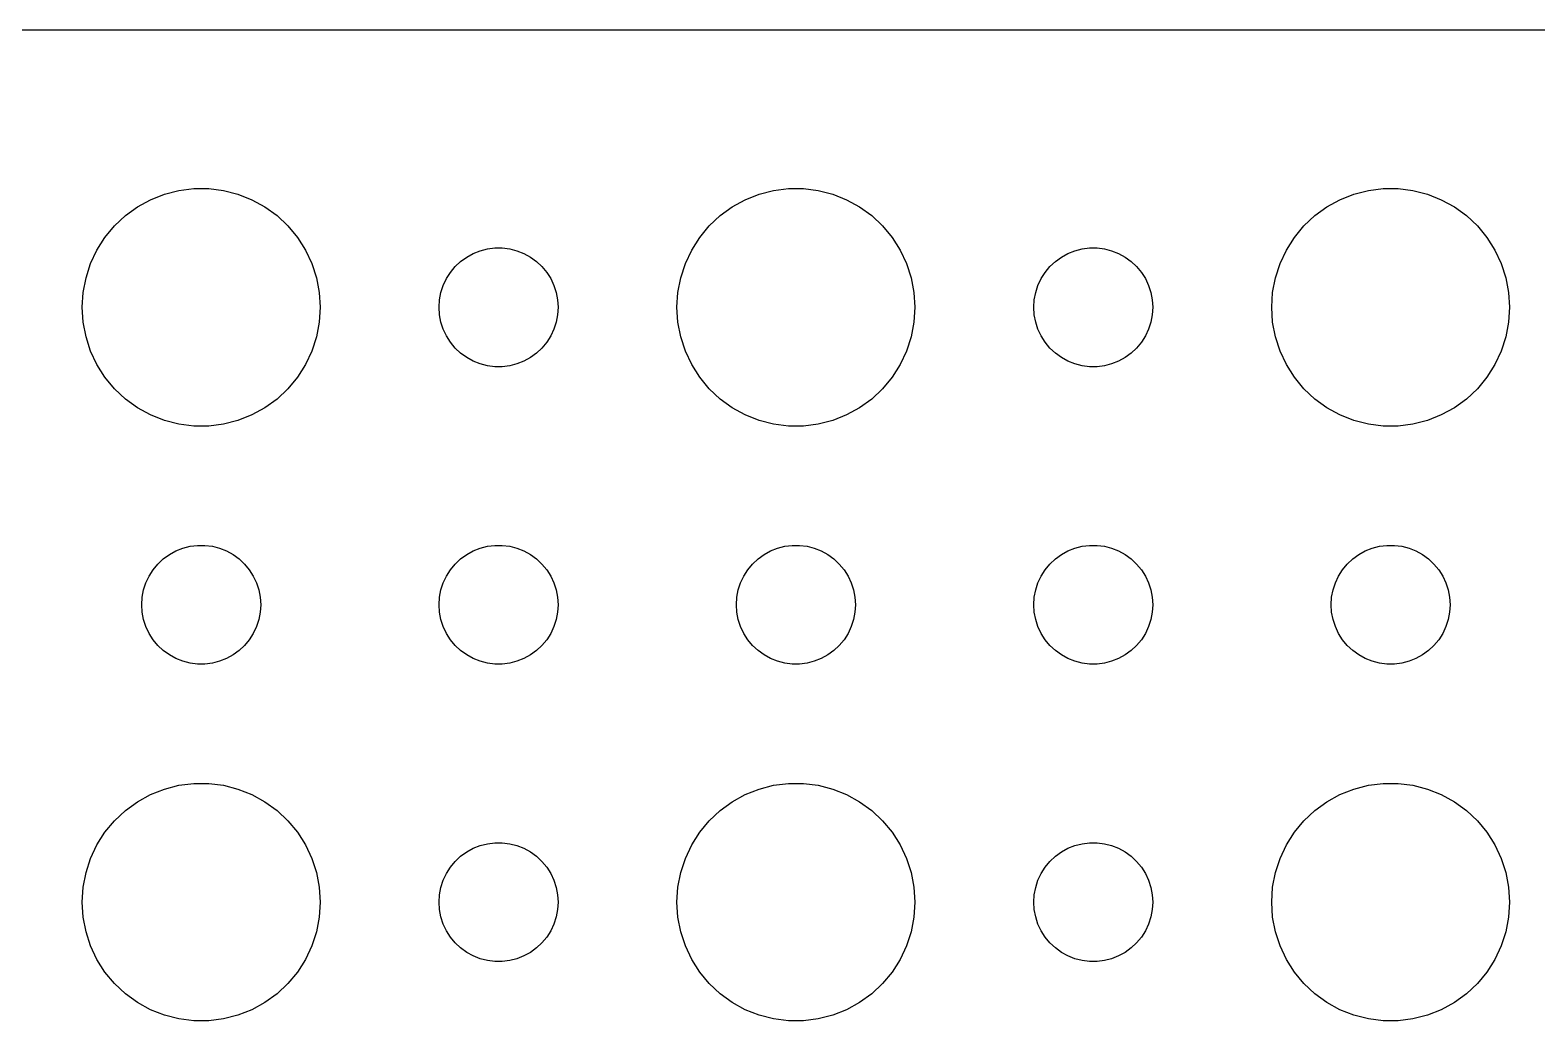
# Model space of a CAD drawing. Header units: metres. Extents: x -134 to 134, y 518 to 1078.
# Drawn here: x -71.81 to -33.81, y 825.01 to 849.99 of the extents above; entities that cross this region are included whole.
import ezdxf

# ---------------------------------------------------------------- set-up
doc = ezdxf.new("R2010")
doc.units = ezdxf.units.M

msp = doc.modelspace()

# ---------------------------------------------------------------- linework, layer by layer
for p, q in [((129.814, 849.99), (-129.814, 849.99)), ((-68.0621, 845.947), (-67.6884, 845.994)), ((-67.6884, 845.994), (-67.3116, 845.994)), ((-67.3116, 845.994), (-66.9379, 845.947)), ((-53.0621, 845.947), (-52.6884, 845.994)), ((-52.6884, 845.994), (-52.3116, 845.994)), ((-52.3116, 845.994), (-51.9379, 845.947)), ((-38.0621, 845.947), (-37.6884, 845.994)), ((-37.6884, 845.994), (-37.3116, 845.994)), ((-37.3116, 845.994), (-36.9379, 845.947)), ((-69.1075, 845.533), (-68.7773, 845.714)), ((-68.7773, 845.714), (-68.427, 845.853)), ((-68.427, 845.853), (-68.0621, 845.947)), ((-66.9379, 845.947), (-66.573, 845.853)), ((-66.573, 845.853), (-66.2227, 845.714)), ((-66.2227, 845.714), (-65.8925, 845.533)), ((-54.1075, 845.533), (-53.7773, 845.714)), ((-53.7773, 845.714), (-53.427, 845.853)), ((-53.427, 845.853), (-53.0621, 845.947)), ((-51.9379, 845.947), (-51.5729, 845.853)), ((-51.5729, 845.853), (-51.2227, 845.714)), ((-51.2227, 845.714), (-50.8925, 845.533)), ((-39.1075, 845.533), (-38.7773, 845.714)), ((-38.7773, 845.714), (-38.427, 845.853)), ((-38.427, 845.853), (-38.0621, 845.947)), ((-36.9379, 845.947), (-36.5729, 845.853)), ((-36.5729, 845.853), (-36.2227, 845.714)), ((-36.2227, 845.714), (-35.8925, 845.533)), ((-69.6869, 845.054), (-69.4123, 845.312)), ((-69.4123, 845.312), (-69.1075, 845.533)), ((-65.8925, 845.533), (-65.5877, 845.312)), ((-65.5877, 845.312), (-65.3131, 845.054)), ((-54.6869, 845.054), (-54.4123, 845.312)), ((-54.4123, 845.312), (-54.1075, 845.533)), ((-50.8925, 845.533), (-50.5877, 845.312)), ((-50.5877, 845.312), (-50.3131, 845.054)), ((-39.6869, 845.054), (-39.4123, 845.312)), ((-39.4123, 845.312), (-39.1075, 845.533)), ((-35.8925, 845.533), (-35.5877, 845.312)), ((-35.5877, 845.312), (-35.3131, 845.054)), ((-69.927, 844.763), (-69.6869, 845.054)), ((-65.3131, 845.054), (-65.073, 844.763)), ((-54.927, 844.763), (-54.6869, 845.054)), ((-50.3131, 845.054), (-50.0729, 844.763)), ((-39.927, 844.763), (-39.6869, 845.054)), ((-35.3131, 845.054), (-35.0729, 844.763)), ((-70.2893, 844.104), (-70.1289, 844.445)), ((-70.1289, 844.445), (-69.927, 844.763)), ((-65.073, 844.763), (-64.8711, 844.445)), ((-64.8711, 844.445), (-64.7107, 844.104)), ((-60.4635, 844.427), (-60.2811, 844.473)), ((-60.2811, 844.473), (-60.0942, 844.497)), ((-60.0942, 844.497), (-59.9058, 844.497)), ((-59.9058, 844.497), (-59.7189, 844.473)), ((-59.7189, 844.473), (-59.5365, 844.427)), ((-55.2893, 844.104), (-55.1289, 844.445)), ((-55.1289, 844.445), (-54.927, 844.763)), ((-50.0729, 844.763), (-49.8711, 844.445)), ((-49.8711, 844.445), (-49.7107, 844.104)), ((-45.4635, 844.427), (-45.2811, 844.473)), ((-45.2811, 844.473), (-45.0942, 844.497)), ((-45.0942, 844.497), (-44.9058, 844.497)), ((-44.9058, 844.497), (-44.7189, 844.473)), ((-44.7189, 844.473), (-44.5365, 844.427)), ((-40.2893, 844.104), (-40.1289, 844.445)), ((-40.1289, 844.445), (-39.927, 844.763)), ((-35.0729, 844.763), (-34.8711, 844.445)), ((-34.8711, 844.445), (-34.7107, 844.104)), ((-70.4057, 843.746), (-70.2893, 844.104)), ((-64.7107, 844.104), (-64.5943, 843.746)), ((-61.0934, 844.027), (-60.9561, 844.156)), ((-60.9561, 844.156), (-60.8037, 844.266)), ((-60.8037, 844.266), (-60.6387, 844.357)), ((-60.6387, 844.357), (-60.4635, 844.427)), ((-59.5365, 844.427), (-59.3613, 844.357)), ((-59.3613, 844.357), (-59.1963, 844.266)), ((-59.1963, 844.266), (-59.0439, 844.156)), ((-59.0439, 844.156), (-58.9065, 844.027)), ((-55.4057, 843.746), (-55.2893, 844.104)), ((-49.7107, 844.104), (-49.5942, 843.746)), ((-46.0934, 844.027), (-45.9561, 844.156)), ((-45.9561, 844.156), (-45.8037, 844.266)), ((-45.8037, 844.266), (-45.6387, 844.357)), ((-45.6387, 844.357), (-45.4635, 844.427)), ((-44.5365, 844.427), (-44.3613, 844.357)), ((-44.3613, 844.357), (-44.1963, 844.266)), ((-44.1963, 844.266), (-44.0439, 844.156)), ((-44.0439, 844.156), (-43.9065, 844.027)), ((-40.4057, 843.746), (-40.2893, 844.104)), ((-34.7107, 844.104), (-34.5942, 843.746)), ((-70.4763, 843.376), (-70.4057, 843.746)), ((-64.5943, 843.746), (-64.5237, 843.376)), ((-61.3947, 843.552), (-61.3145, 843.723)), ((-61.3145, 843.723), (-61.2135, 843.882)), ((-61.2135, 843.882), (-61.0934, 844.027)), ((-58.9065, 844.027), (-58.7865, 843.882)), ((-58.7865, 843.882), (-58.6855, 843.723)), ((-58.6855, 843.723), (-58.6053, 843.552)), ((-55.4763, 843.376), (-55.4057, 843.746)), ((-49.5942, 843.746), (-49.5237, 843.376)), ((-46.3947, 843.552), (-46.3145, 843.723)), ((-46.3145, 843.723), (-46.2135, 843.882)), ((-46.2135, 843.882), (-46.0934, 844.027)), ((-43.9065, 844.027), (-43.7865, 843.882)), ((-43.7865, 843.882), (-43.6855, 843.723)), ((-43.6855, 843.723), (-43.6053, 843.552)), ((-40.4763, 843.376), (-40.4057, 843.746)), ((-34.5942, 843.746), (-34.5237, 843.376)), ((-70.5, 843), (-70.4763, 843.376)), ((-64.5237, 843.376), (-64.5, 843)), ((-61.4882, 843.188), (-61.4529, 843.373)), ((-61.4529, 843.373), (-61.3947, 843.552)), ((-58.6053, 843.552), (-58.5471, 843.373)), ((-58.5471, 843.373), (-58.5118, 843.188)), ((-55.5, 843), (-55.4763, 843.376)), ((-49.5237, 843.376), (-49.5, 843)), ((-46.4882, 843.188), (-46.4529, 843.373)), ((-46.4529, 843.373), (-46.3947, 843.552)), ((-43.6053, 843.552), (-43.5471, 843.373)), ((-43.5471, 843.373), (-43.5118, 843.188)), ((-40.5, 843), (-40.4763, 843.376)), ((-34.5237, 843.376), (-34.5, 843)), ((-70.4763, 842.624), (-70.5, 843)), ((-64.5, 843), (-64.5237, 842.624)), ((-61.5, 843), (-61.4882, 843.188)), ((-61.4882, 842.812), (-61.5, 843)), ((-58.5118, 843.188), (-58.5, 843)), ((-58.5, 843), (-58.5118, 842.812)), ((-55.4763, 842.624), (-55.5, 843)), ((-49.5, 843), (-49.5237, 842.624)), ((-46.5, 843), (-46.4882, 843.188)), ((-46.4882, 842.812), (-46.5, 843)), ((-43.5118, 843.188), (-43.5, 843)), ((-43.5, 843), (-43.5118, 842.812)), ((-40.4763, 842.624), (-40.5, 843)), ((-34.5, 843), (-34.5237, 842.624)), ((-70.4057, 842.254), (-70.4763, 842.624)), ((-64.5237, 842.624), (-64.5943, 842.254)), ((-61.4529, 842.627), (-61.4882, 842.812)), ((-61.3947, 842.448), (-61.4529, 842.627)), ((-58.5471, 842.627), (-58.6053, 842.448)), ((-58.5118, 842.812), (-58.5471, 842.627)), ((-55.4057, 842.254), (-55.4763, 842.624)), ((-49.5237, 842.624), (-49.5942, 842.254)), ((-46.4529, 842.627), (-46.4882, 842.812)), ((-46.3947, 842.448), (-46.4529, 842.627)), ((-43.5471, 842.627), (-43.6053, 842.448)), ((-43.5118, 842.812), (-43.5471, 842.627)), ((-40.4057, 842.254), (-40.4763, 842.624)), ((-34.5237, 842.624), (-34.5942, 842.254)), ((-70.2893, 841.896), (-70.4057, 842.254)), ((-64.5943, 842.254), (-64.7107, 841.896)), ((-61.3145, 842.277), (-61.3947, 842.448)), ((-61.2135, 842.118), (-61.3145, 842.277)), ((-58.6855, 842.277), (-58.7865, 842.118)), ((-58.6053, 842.448), (-58.6855, 842.277)), ((-55.2893, 841.896), (-55.4057, 842.254)), ((-49.5942, 842.254), (-49.7107, 841.896)), ((-46.3145, 842.277), (-46.3947, 842.448)), ((-46.2135, 842.118), (-46.3145, 842.277)), ((-43.6855, 842.277), (-43.7865, 842.118)), ((-43.6053, 842.448), (-43.6855, 842.277)), ((-40.2893, 841.896), (-40.4057, 842.254)), ((-34.5942, 842.254), (-34.7107, 841.896)), ((-70.1289, 841.555), (-70.2893, 841.896)), ((-64.7107, 841.896), (-64.8711, 841.555)), ((-61.0934, 841.973), (-61.2135, 842.118)), ((-60.9561, 841.844), (-61.0934, 841.973)), ((-60.8037, 841.734), (-60.9561, 841.844)), ((-59.0439, 841.844), (-59.1963, 841.734)), ((-58.9065, 841.973), (-59.0439, 841.844)), ((-58.7865, 842.118), (-58.9065, 841.973)), ((-55.1289, 841.555), (-55.2893, 841.896)), ((-49.7107, 841.896), (-49.8711, 841.555)), ((-46.0934, 841.973), (-46.2135, 842.118)), ((-45.9561, 841.844), (-46.0934, 841.973)), ((-45.8037, 841.734), (-45.9561, 841.844)), ((-44.0439, 841.844), (-44.1963, 841.734)), ((-43.9065, 841.973), (-44.0439, 841.844)), ((-43.7865, 842.118), (-43.9065, 841.973)), ((-40.1289, 841.555), (-40.2893, 841.896)), ((-34.7107, 841.896), (-34.8711, 841.555)), ((-69.927, 841.237), (-70.1289, 841.555)), ((-64.8711, 841.555), (-65.073, 841.237)), ((-60.6387, 841.643), (-60.8037, 841.734)), ((-60.4635, 841.573), (-60.6387, 841.643)), ((-60.2811, 841.527), (-60.4635, 841.573)), ((-60.0942, 841.503), (-60.2811, 841.527)), ((-59.9058, 841.503), (-60.0942, 841.503)), ((-59.7189, 841.527), (-59.9058, 841.503)), ((-59.5365, 841.573), (-59.7189, 841.527)), ((-59.3613, 841.643), (-59.5365, 841.573)), ((-59.1963, 841.734), (-59.3613, 841.643)), ((-54.927, 841.237), (-55.1289, 841.555)), ((-49.8711, 841.555), (-50.0729, 841.237)), ((-45.6387, 841.643), (-45.8037, 841.734)), ((-45.4635, 841.573), (-45.6387, 841.643)), ((-45.2811, 841.527), (-45.4635, 841.573)), ((-45.0942, 841.503), (-45.2811, 841.527)), ((-44.9058, 841.503), (-45.0942, 841.503)), ((-44.7189, 841.527), (-44.9058, 841.503)), ((-44.5365, 841.573), (-44.7189, 841.527)), ((-44.3613, 841.643), (-44.5365, 841.573)), ((-44.1963, 841.734), (-44.3613, 841.643)), ((-39.927, 841.237), (-40.1289, 841.555)), ((-34.8711, 841.555), (-35.0729, 841.237)), ((-69.6869, 840.946), (-69.927, 841.237)), ((-65.073, 841.237), (-65.3131, 840.946)), ((-54.6869, 840.946), (-54.927, 841.237)), ((-50.0729, 841.237), (-50.3131, 840.946)), ((-39.6869, 840.946), (-39.927, 841.237)), ((-35.0729, 841.237), (-35.3131, 840.946)), ((-69.4123, 840.688), (-69.6869, 840.946)), ((-69.1075, 840.467), (-69.4123, 840.688)), ((-65.5877, 840.688), (-65.8925, 840.467)), ((-65.3131, 840.946), (-65.5877, 840.688)), ((-54.4123, 840.688), (-54.6869, 840.946)), ((-54.1075, 840.467), (-54.4123, 840.688)), ((-50.5877, 840.688), (-50.8925, 840.467)), ((-50.3131, 840.946), (-50.5877, 840.688)), ((-39.4123, 840.688), (-39.6869, 840.946)), ((-39.1075, 840.467), (-39.4123, 840.688)), ((-35.5877, 840.688), (-35.8925, 840.467)), ((-35.3131, 840.946), (-35.5877, 840.688)), ((-68.7773, 840.286), (-69.1075, 840.467)), ((-68.427, 840.147), (-68.7773, 840.286)), ((-66.2227, 840.286), (-66.573, 840.147)), ((-65.8925, 840.467), (-66.2227, 840.286)), ((-53.7773, 840.286), (-54.1075, 840.467)), ((-53.427, 840.147), (-53.7773, 840.286)), ((-51.2227, 840.286), (-51.5729, 840.147)), ((-50.8925, 840.467), (-51.2227, 840.286)), ((-38.7773, 840.286), (-39.1075, 840.467)), ((-38.427, 840.147), (-38.7773, 840.286)), ((-36.2227, 840.286), (-36.5729, 840.147)), ((-35.8925, 840.467), (-36.2227, 840.286)), ((-68.0621, 840.053), (-68.427, 840.147)), ((-67.6884, 840.006), (-68.0621, 840.053)), ((-67.3116, 840.006), (-67.6884, 840.006)), ((-66.9379, 840.053), (-67.3116, 840.006)), ((-66.573, 840.147), (-66.9379, 840.053)), ((-53.0621, 840.053), (-53.427, 840.147)), ((-52.6884, 840.006), (-53.0621, 840.053)), ((-52.3116, 840.006), (-52.6884, 840.006)), ((-51.9379, 840.053), (-52.3116, 840.006)), ((-51.5729, 840.147), (-51.9379, 840.053)), ((-38.0621, 840.053), (-38.427, 840.147)), ((-37.6884, 840.006), (-38.0621, 840.053)), ((-37.3116, 840.006), (-37.6884, 840.006)), ((-36.9379, 840.053), (-37.3116, 840.006)), ((-36.5729, 840.147), (-36.9379, 840.053)), ((-68.3037, 836.766), (-68.1387, 836.857)), ((-68.1387, 836.857), (-67.9635, 836.927)), ((-67.9635, 836.927), (-67.7811, 836.973)), ((-67.7811, 836.973), (-67.5942, 836.997)), ((-67.5942, 836.997), (-67.4058, 836.997)), ((-67.4058, 836.997), (-67.2189, 836.973)), ((-67.2189, 836.973), (-67.0365, 836.927)), ((-67.0365, 836.927), (-66.8613, 836.857)), ((-66.8613, 836.857), (-66.6963, 836.766)), ((-60.8037, 836.766), (-60.6387, 836.857)), ((-60.6387, 836.857), (-60.4635, 836.927)), ((-60.4635, 836.927), (-60.2811, 836.973)), ((-60.2811, 836.973), (-60.0942, 836.997)), ((-60.0942, 836.997), (-59.9058, 836.997)), ((-59.9058, 836.997), (-59.7189, 836.973)), ((-59.7189, 836.973), (-59.5365, 836.927)), ((-59.5365, 836.927), (-59.3613, 836.857)), ((-59.3613, 836.857), (-59.1963, 836.766)), ((-53.3037, 836.766), (-53.1387, 836.857)), ((-53.1387, 836.857), (-52.9635, 836.927)), ((-52.9635, 836.927), (-52.7811, 836.973)), ((-52.7811, 836.973), (-52.5942, 836.997)), ((-52.5942, 836.997), (-52.4058, 836.997)), ((-52.4058, 836.997), (-52.2189, 836.973)), ((-52.2189, 836.973), (-52.0365, 836.927)), ((-52.0365, 836.927), (-51.8613, 836.857)), ((-51.8613, 836.857), (-51.6963, 836.766)), ((-45.8037, 836.766), (-45.6387, 836.857)), ((-45.6387, 836.857), (-45.4635, 836.927)), ((-45.4635, 836.927), (-45.2811, 836.973)), ((-45.2811, 836.973), (-45.0942, 836.997)), ((-45.0942, 836.997), (-44.9058, 836.997)), ((-44.9058, 836.997), (-44.7189, 836.973)), ((-44.7189, 836.973), (-44.5365, 836.927)), ((-44.5365, 836.927), (-44.3613, 836.857)), ((-44.3613, 836.857), (-44.1963, 836.766)), ((-38.3037, 836.766), (-38.1387, 836.857)), ((-38.1387, 836.857), (-37.9635, 836.927)), ((-37.9635, 836.927), (-37.7811, 836.973)), ((-37.7811, 836.973), (-37.5942, 836.997)), ((-37.5942, 836.997), (-37.4058, 836.997)), ((-37.4058, 836.997), (-37.2189, 836.973)), ((-37.2189, 836.973), (-37.0365, 836.927)), ((-37.0365, 836.927), (-36.8613, 836.857)), ((-36.8613, 836.857), (-36.6963, 836.766)), ((-68.7135, 836.382), (-68.5934, 836.527)), ((-68.5934, 836.527), (-68.4561, 836.656)), ((-68.4561, 836.656), (-68.3037, 836.766)), ((-66.6963, 836.766), (-66.5439, 836.656)), ((-66.5439, 836.656), (-66.4065, 836.527)), ((-66.4065, 836.527), (-66.2865, 836.382)), ((-61.2135, 836.382), (-61.0934, 836.527)), ((-61.0934, 836.527), (-60.9561, 836.656)), ((-60.9561, 836.656), (-60.8037, 836.766)), ((-59.1963, 836.766), (-59.0439, 836.656)), ((-59.0439, 836.656), (-58.9065, 836.527)), ((-58.9065, 836.527), (-58.7865, 836.382)), ((-53.7135, 836.382), (-53.5934, 836.527)), ((-53.5934, 836.527), (-53.4561, 836.656)), ((-53.4561, 836.656), (-53.3037, 836.766)), ((-51.6963, 836.766), (-51.5439, 836.656)), ((-51.5439, 836.656), (-51.4065, 836.527)), ((-51.4065, 836.527), (-51.2865, 836.382)), ((-46.2135, 836.382), (-46.0934, 836.527)), ((-46.0934, 836.527), (-45.9561, 836.656)), ((-45.9561, 836.656), (-45.8037, 836.766)), ((-44.1963, 836.766), (-44.0439, 836.656)), ((-44.0439, 836.656), (-43.9065, 836.527)), ((-43.9065, 836.527), (-43.7865, 836.382)), ((-38.7135, 836.382), (-38.5934, 836.527)), ((-38.5934, 836.527), (-38.4561, 836.656)), ((-38.4561, 836.656), (-38.3037, 836.766)), ((-36.6963, 836.766), (-36.5439, 836.656)), ((-36.5439, 836.656), (-36.4065, 836.527)), ((-36.4065, 836.527), (-36.2865, 836.382)), ((-68.8947, 836.052), (-68.8145, 836.223)), ((-68.8145, 836.223), (-68.7135, 836.382)), ((-66.2865, 836.382), (-66.1855, 836.223)), ((-66.1855, 836.223), (-66.1053, 836.052)), ((-61.3947, 836.052), (-61.3145, 836.223)), ((-61.3145, 836.223), (-61.2135, 836.382)), ((-58.7865, 836.382), (-58.6855, 836.223)), ((-58.6855, 836.223), (-58.6053, 836.052)), ((-53.8947, 836.052), (-53.8145, 836.223)), ((-53.8145, 836.223), (-53.7135, 836.382)), ((-51.2865, 836.382), (-51.1855, 836.223)), ((-51.1855, 836.223), (-51.1053, 836.052)), ((-46.3947, 836.052), (-46.3145, 836.223)), ((-46.3145, 836.223), (-46.2135, 836.382)), ((-43.7865, 836.382), (-43.6855, 836.223)), ((-43.6855, 836.223), (-43.6053, 836.052)), ((-38.8947, 836.052), (-38.8145, 836.223)), ((-38.8145, 836.223), (-38.7135, 836.382)), ((-36.2865, 836.382), (-36.1855, 836.223)), ((-36.1855, 836.223), (-36.1053, 836.052)), ((-68.9882, 835.688), (-68.9529, 835.873)), ((-68.9529, 835.873), (-68.8947, 836.052)), ((-66.1053, 836.052), (-66.0471, 835.873)), ((-66.0471, 835.873), (-66.0118, 835.688)), ((-61.4882, 835.688), (-61.4529, 835.873)), ((-61.4529, 835.873), (-61.3947, 836.052)), ((-58.6053, 836.052), (-58.5471, 835.873)), ((-58.5471, 835.873), (-58.5118, 835.688)), ((-53.9882, 835.688), (-53.9529, 835.873)), ((-53.9529, 835.873), (-53.8947, 836.052)), ((-51.1053, 836.052), (-51.0471, 835.873)), ((-51.0471, 835.873), (-51.0118, 835.688)), ((-46.4882, 835.688), (-46.4529, 835.873)), ((-46.4529, 835.873), (-46.3947, 836.052)), ((-43.6053, 836.052), (-43.5471, 835.873)), ((-43.5471, 835.873), (-43.5118, 835.688)), ((-38.9882, 835.688), (-38.9529, 835.873)), ((-38.9529, 835.873), (-38.8947, 836.052)), ((-36.1053, 836.052), (-36.0471, 835.873)), ((-36.0471, 835.873), (-36.0118, 835.688)), ((-69, 835.5), (-68.9882, 835.688)), ((-68.9882, 835.312), (-69, 835.5)), ((-68.9529, 835.127), (-68.9882, 835.312)), ((-66.0118, 835.312), (-66.0471, 835.127)), ((-66.0118, 835.688), (-66, 835.5)), ((-66, 835.5), (-66.0118, 835.312)), ((-61.5, 835.5), (-61.4882, 835.688)), ((-61.4882, 835.312), (-61.5, 835.5)), ((-61.4529, 835.127), (-61.4882, 835.312)), ((-58.5118, 835.312), (-58.5471, 835.127)), ((-58.5118, 835.688), (-58.5, 835.5)), ((-58.5, 835.5), (-58.5118, 835.312)), ((-54, 835.5), (-53.9882, 835.688)), ((-53.9882, 835.312), (-54, 835.5)), ((-53.9529, 835.127), (-53.9882, 835.312)), ((-51.0118, 835.312), (-51.0471, 835.127)), ((-51.0118, 835.688), (-51, 835.5)), ((-51, 835.5), (-51.0118, 835.312)), ((-46.5, 835.5), (-46.4882, 835.688)), ((-46.4882, 835.312), (-46.5, 835.5)), ((-46.4529, 835.127), (-46.4882, 835.312)), ((-43.5118, 835.312), (-43.5471, 835.127)), ((-43.5118, 835.688), (-43.5, 835.5)), ((-43.5, 835.5), (-43.5118, 835.312)), ((-39, 835.5), (-38.9882, 835.688)), ((-38.9882, 835.312), (-39, 835.5)), ((-38.9529, 835.127), (-38.9882, 835.312)), ((-36.0118, 835.312), (-36.0471, 835.127)), ((-36.0118, 835.688), (-36, 835.5)), ((-36, 835.5), (-36.0118, 835.312)), ((-68.8947, 834.948), (-68.9529, 835.127)), ((-68.8145, 834.777), (-68.8947, 834.948)), ((-66.1053, 834.948), (-66.1855, 834.777)), ((-66.0471, 835.127), (-66.1053, 834.948)), ((-61.3947, 834.948), (-61.4529, 835.127)), ((-61.3145, 834.777), (-61.3947, 834.948)), ((-58.6053, 834.948), (-58.6855, 834.777)), ((-58.5471, 835.127), (-58.6053, 834.948)), ((-53.8947, 834.948), (-53.9529, 835.127)), ((-53.8145, 834.777), (-53.8947, 834.948)), ((-51.1053, 834.948), (-51.1855, 834.777)), ((-51.0471, 835.127), (-51.1053, 834.948)), ((-46.3947, 834.948), (-46.4529, 835.127)), ((-46.3145, 834.777), (-46.3947, 834.948)), ((-43.6053, 834.948), (-43.6855, 834.777)), ((-43.5471, 835.127), (-43.6053, 834.948)), ((-38.8947, 834.948), (-38.9529, 835.127)), ((-38.8145, 834.777), (-38.8947, 834.948)), ((-36.1053, 834.948), (-36.1855, 834.777)), ((-36.0471, 835.127), (-36.1053, 834.948)), ((-68.7135, 834.618), (-68.8145, 834.777)), ((-68.5934, 834.473), (-68.7135, 834.618)), ((-66.2865, 834.618), (-66.4065, 834.473)), ((-66.1855, 834.777), (-66.2865, 834.618)), ((-61.2135, 834.618), (-61.3145, 834.777)), ((-61.0934, 834.473), (-61.2135, 834.618)), ((-58.7865, 834.618), (-58.9065, 834.473)), ((-58.6855, 834.777), (-58.7865, 834.618)), ((-53.7135, 834.618), (-53.8145, 834.777)), ((-53.5934, 834.473), (-53.7135, 834.618)), ((-51.2865, 834.618), (-51.4065, 834.473)), ((-51.1855, 834.777), (-51.2865, 834.618)), ((-46.2135, 834.618), (-46.3145, 834.777)), ((-46.0934, 834.473), (-46.2135, 834.618)), ((-43.7865, 834.618), (-43.9065, 834.473)), ((-43.6855, 834.777), (-43.7865, 834.618)), ((-38.7135, 834.618), (-38.8145, 834.777)), ((-38.5934, 834.473), (-38.7135, 834.618)), ((-36.2865, 834.618), (-36.4065, 834.473)), ((-36.1855, 834.777), (-36.2865, 834.618)), ((-68.4561, 834.344), (-68.5934, 834.473)), ((-68.3037, 834.234), (-68.4561, 834.344)), ((-68.1387, 834.143), (-68.3037, 834.234)), ((-66.6963, 834.234), (-66.8613, 834.143)), ((-66.5439, 834.344), (-66.6963, 834.234)), ((-66.4065, 834.473), (-66.5439, 834.344)), ((-60.9561, 834.344), (-61.0934, 834.473)), ((-60.8037, 834.234), (-60.9561, 834.344)), ((-60.6387, 834.143), (-60.8037, 834.234)), ((-59.1963, 834.234), (-59.3613, 834.143)), ((-59.0439, 834.344), (-59.1963, 834.234)), ((-58.9065, 834.473), (-59.0439, 834.344)), ((-53.4561, 834.344), (-53.5934, 834.473)), ((-53.3037, 834.234), (-53.4561, 834.344)), ((-53.1387, 834.143), (-53.3037, 834.234)), ((-51.6963, 834.234), (-51.8613, 834.143)), ((-51.5439, 834.344), (-51.6963, 834.234)), ((-51.4065, 834.473), (-51.5439, 834.344)), ((-45.9561, 834.344), (-46.0934, 834.473)), ((-45.8037, 834.234), (-45.9561, 834.344)), ((-45.6387, 834.143), (-45.8037, 834.234)), ((-44.1963, 834.234), (-44.3613, 834.143)), ((-44.0439, 834.344), (-44.1963, 834.234)), ((-43.9065, 834.473), (-44.0439, 834.344)), ((-38.4561, 834.344), (-38.5934, 834.473)), ((-38.3037, 834.234), (-38.4561, 834.344)), ((-38.1387, 834.143), (-38.3037, 834.234)), ((-36.6963, 834.234), (-36.8613, 834.143)), ((-36.5439, 834.344), (-36.6963, 834.234)), ((-36.4065, 834.473), (-36.5439, 834.344)), ((-67.9635, 834.073), (-68.1387, 834.143)), ((-67.7811, 834.027), (-67.9635, 834.073)), ((-67.5942, 834.003), (-67.7811, 834.027)), ((-67.4058, 834.003), (-67.5942, 834.003)), ((-67.2189, 834.027), (-67.4058, 834.003)), ((-67.0365, 834.073), (-67.2189, 834.027)), ((-66.8613, 834.143), (-67.0365, 834.073)), ((-60.4635, 834.073), (-60.6387, 834.143)), ((-60.2811, 834.027), (-60.4635, 834.073)), ((-60.0942, 834.003), (-60.2811, 834.027)), ((-59.9058, 834.003), (-60.0942, 834.003)), ((-59.7189, 834.027), (-59.9058, 834.003)), ((-59.5365, 834.073), (-59.7189, 834.027)), ((-59.3613, 834.143), (-59.5365, 834.073)), ((-52.9635, 834.073), (-53.1387, 834.143)), ((-52.7811, 834.027), (-52.9635, 834.073)), ((-52.5942, 834.003), (-52.7811, 834.027)), ((-52.4058, 834.003), (-52.5942, 834.003)), ((-52.2189, 834.027), (-52.4058, 834.003)), ((-52.0365, 834.073), (-52.2189, 834.027)), ((-51.8613, 834.143), (-52.0365, 834.073)), ((-45.4635, 834.073), (-45.6387, 834.143)), ((-45.2811, 834.027), (-45.4635, 834.073)), ((-45.0942, 834.003), (-45.2811, 834.027)), ((-44.9058, 834.003), (-45.0942, 834.003)), ((-44.7189, 834.027), (-44.9058, 834.003)), ((-44.5365, 834.073), (-44.7189, 834.027)), ((-44.3613, 834.143), (-44.5365, 834.073)), ((-37.9635, 834.073), (-38.1387, 834.143)), ((-37.7811, 834.027), (-37.9635, 834.073)), ((-37.5942, 834.003), (-37.7811, 834.027)), ((-37.4058, 834.003), (-37.5942, 834.003)), ((-37.2189, 834.027), (-37.4058, 834.003)), ((-37.0365, 834.073), (-37.2189, 834.027)), ((-36.8613, 834.143), (-37.0365, 834.073)), ((-68.7773, 830.714), (-68.427, 830.853)), ((-68.427, 830.853), (-68.0621, 830.947)), ((-68.0621, 830.947), (-67.6884, 830.994)), ((-67.6884, 830.994), (-67.3116, 830.994)), ((-67.3116, 830.994), (-66.9379, 830.947)), ((-66.9379, 830.947), (-66.573, 830.853)), ((-66.573, 830.853), (-66.2227, 830.714)), ((-53.7773, 830.714), (-53.427, 830.853)), ((-53.427, 830.853), (-53.0621, 830.947)), ((-53.0621, 830.947), (-52.6884, 830.994)), ((-52.6884, 830.994), (-52.3116, 830.994)), ((-52.3116, 830.994), (-51.9379, 830.947)), ((-51.9379, 830.947), (-51.5729, 830.853)), ((-51.5729, 830.853), (-51.2227, 830.714)), ((-38.7773, 830.714), (-38.427, 830.853)), ((-38.427, 830.853), (-38.0621, 830.947)), ((-38.0621, 830.947), (-37.6884, 830.994)), ((-37.6884, 830.994), (-37.3116, 830.994)), ((-37.3116, 830.994), (-36.9379, 830.947)), ((-36.9379, 830.947), (-36.5729, 830.853)), ((-36.5729, 830.853), (-36.2227, 830.714)), ((-69.4123, 830.312), (-69.1075, 830.533)), ((-69.1075, 830.533), (-68.7773, 830.714)), ((-66.2227, 830.714), (-65.8925, 830.533)), ((-65.8925, 830.533), (-65.5877, 830.312)), ((-54.4123, 830.312), (-54.1075, 830.533)), ((-54.1075, 830.533), (-53.7773, 830.714)), ((-51.2227, 830.714), (-50.8925, 830.533)), ((-50.8925, 830.533), (-50.5877, 830.312)), ((-39.4123, 830.312), (-39.1075, 830.533)), ((-39.1075, 830.533), (-38.7773, 830.714)), ((-36.2227, 830.714), (-35.8925, 830.533)), ((-35.8925, 830.533), (-35.5877, 830.312)), ((-69.927, 829.763), (-69.6869, 830.054)), ((-69.6869, 830.054), (-69.4123, 830.312)), ((-65.5877, 830.312), (-65.3131, 830.054)), ((-65.3131, 830.054), (-65.073, 829.763)), ((-54.927, 829.763), (-54.6869, 830.054)), ((-54.6869, 830.054), (-54.4123, 830.312)), ((-50.5877, 830.312), (-50.3131, 830.054)), ((-50.3131, 830.054), (-50.0729, 829.763)), ((-39.927, 829.763), (-39.6869, 830.054)), ((-39.6869, 830.054), (-39.4123, 830.312)), ((-35.5877, 830.312), (-35.3131, 830.054)), ((-35.3131, 830.054), (-35.0729, 829.763)), ((-70.1289, 829.445), (-69.927, 829.763)), ((-65.073, 829.763), (-64.8711, 829.445)), ((-55.1289, 829.445), (-54.927, 829.763)), ((-50.0729, 829.763), (-49.8711, 829.445)), ((-40.1289, 829.445), (-39.927, 829.763)), ((-35.0729, 829.763), (-34.8711, 829.445)), ((-70.2893, 829.104), (-70.1289, 829.445)), ((-64.8711, 829.445), (-64.7107, 829.104)), ((-60.9561, 829.156), (-60.8037, 829.266)), ((-60.8037, 829.266), (-60.6387, 829.357)), ((-60.6387, 829.357), (-60.4635, 829.427)), ((-60.4635, 829.427), (-60.2811, 829.473)), ((-60.2811, 829.473), (-60.0942, 829.497)), ((-60.0942, 829.497), (-59.9058, 829.497)), ((-59.9058, 829.497), (-59.7189, 829.473)), ((-59.7189, 829.473), (-59.5365, 829.427)), ((-59.5365, 829.427), (-59.3613, 829.357)), ((-59.3613, 829.357), (-59.1963, 829.266)), ((-59.1963, 829.266), (-59.0439, 829.156)), ((-55.2893, 829.104), (-55.1289, 829.445)), ((-49.8711, 829.445), (-49.7107, 829.104)), ((-45.9561, 829.156), (-45.8037, 829.266)), ((-45.8037, 829.266), (-45.6387, 829.357)), ((-45.6387, 829.357), (-45.4635, 829.427)), ((-45.4635, 829.427), (-45.2811, 829.473)), ((-45.2811, 829.473), (-45.0942, 829.497)), ((-45.0942, 829.497), (-44.9058, 829.497)), ((-44.9058, 829.497), (-44.7189, 829.473)), ((-44.7189, 829.473), (-44.5365, 829.427)), ((-44.5365, 829.427), (-44.3613, 829.357)), ((-44.3613, 829.357), (-44.1963, 829.266)), ((-44.1963, 829.266), (-44.0439, 829.156)), ((-40.2893, 829.104), (-40.1289, 829.445)), ((-34.8711, 829.445), (-34.7107, 829.104)), ((-70.4057, 828.746), (-70.2893, 829.104)), ((-64.7107, 829.104), (-64.5943, 828.746)), ((-61.3145, 828.723), (-61.2135, 828.882)), ((-61.2135, 828.882), (-61.0934, 829.027)), ((-61.0934, 829.027), (-60.9561, 829.156)), ((-59.0439, 829.156), (-58.9065, 829.027)), ((-58.9065, 829.027), (-58.7865, 828.882)), ((-58.7865, 828.882), (-58.6855, 828.723)), ((-55.4057, 828.746), (-55.2893, 829.104)), ((-49.7107, 829.104), (-49.5942, 828.746)), ((-46.3145, 828.723), (-46.2135, 828.882)), ((-46.2135, 828.882), (-46.0934, 829.027)), ((-46.0934, 829.027), (-45.9561, 829.156)), ((-44.0439, 829.156), (-43.9065, 829.027)), ((-43.9065, 829.027), (-43.7865, 828.882)), ((-43.7865, 828.882), (-43.6855, 828.723)), ((-40.4057, 828.746), (-40.2893, 829.104)), ((-34.7107, 829.104), (-34.5942, 828.746)), ((-70.4763, 828.376), (-70.4057, 828.746)), ((-64.5943, 828.746), (-64.5237, 828.376)), ((-61.4529, 828.373), (-61.3947, 828.552)), ((-61.3947, 828.552), (-61.3145, 828.723)), ((-58.6855, 828.723), (-58.6053, 828.552)), ((-58.6053, 828.552), (-58.5471, 828.373)), ((-55.4763, 828.376), (-55.4057, 828.746)), ((-49.5942, 828.746), (-49.5237, 828.376)), ((-46.4529, 828.373), (-46.3947, 828.552)), ((-46.3947, 828.552), (-46.3145, 828.723)), ((-43.6855, 828.723), (-43.6053, 828.552)), ((-43.6053, 828.552), (-43.5471, 828.373)), ((-40.4763, 828.376), (-40.4057, 828.746)), ((-34.5942, 828.746), (-34.5237, 828.376)), ((-70.5, 828), (-70.4763, 828.376)), ((-64.5237, 828.376), (-64.5, 828)), ((-61.5, 828), (-61.4882, 828.188)), ((-61.4882, 828.188), (-61.4529, 828.373)), ((-58.5471, 828.373), (-58.5118, 828.188)), ((-58.5118, 828.188), (-58.5, 828)), ((-55.5, 828), (-55.4763, 828.376)), ((-49.5237, 828.376), (-49.5, 828)), ((-46.5, 828), (-46.4882, 828.188)), ((-46.4882, 828.188), (-46.4529, 828.373)), ((-43.5471, 828.373), (-43.5118, 828.188)), ((-43.5118, 828.188), (-43.5, 828)), ((-40.5, 828), (-40.4763, 828.376)), ((-34.5237, 828.376), (-34.5, 828)), ((-70.4763, 827.624), (-70.5, 828)), ((-64.5, 828), (-64.5237, 827.624)), ((-61.4882, 827.812), (-61.5, 828)), ((-61.4529, 827.627), (-61.4882, 827.812)), ((-58.5118, 827.812), (-58.5471, 827.627)), ((-58.5, 828), (-58.5118, 827.812)), ((-55.4763, 827.624), (-55.5, 828)), ((-49.5, 828), (-49.5237, 827.624)), ((-46.4882, 827.812), (-46.5, 828)), ((-46.4529, 827.627), (-46.4882, 827.812)), ((-43.5118, 827.812), (-43.5471, 827.627)), ((-43.5, 828), (-43.5118, 827.812)), ((-40.4763, 827.624), (-40.5, 828)), ((-34.5, 828), (-34.5237, 827.624)), ((-70.4057, 827.254), (-70.4763, 827.624)), ((-64.5237, 827.624), (-64.5943, 827.254)), ((-61.3947, 827.448), (-61.4529, 827.627)), ((-61.3145, 827.277), (-61.3947, 827.448)), ((-58.6053, 827.448), (-58.6855, 827.277)), ((-58.5471, 827.627), (-58.6053, 827.448)), ((-55.4057, 827.254), (-55.4763, 827.624)), ((-49.5237, 827.624), (-49.5942, 827.254)), ((-46.3947, 827.448), (-46.4529, 827.627)), ((-46.3145, 827.277), (-46.3947, 827.448)), ((-43.6053, 827.448), (-43.6855, 827.277)), ((-43.5471, 827.627), (-43.6053, 827.448)), ((-40.4057, 827.254), (-40.4763, 827.624)), ((-34.5237, 827.624), (-34.5942, 827.254)), ((-70.2893, 826.896), (-70.4057, 827.254)), ((-64.5943, 827.254), (-64.7107, 826.896)), ((-61.2135, 827.118), (-61.3145, 827.277)), ((-61.0934, 826.973), (-61.2135, 827.118)), ((-60.9561, 826.844), (-61.0934, 826.973)), ((-58.9065, 826.973), (-59.0439, 826.844)), ((-58.7865, 827.118), (-58.9065, 826.973)), ((-58.6855, 827.277), (-58.7865, 827.118)), ((-55.2893, 826.896), (-55.4057, 827.254)), ((-49.5942, 827.254), (-49.7107, 826.896)), ((-46.2135, 827.118), (-46.3145, 827.277)), ((-46.0934, 826.973), (-46.2135, 827.118)), ((-45.9561, 826.844), (-46.0934, 826.973)), ((-43.9065, 826.973), (-44.0439, 826.844)), ((-43.7865, 827.118), (-43.9065, 826.973)), ((-43.6855, 827.277), (-43.7865, 827.118)), ((-40.2893, 826.896), (-40.4057, 827.254)), ((-34.5942, 827.254), (-34.7107, 826.896)), ((-70.1289, 826.555), (-70.2893, 826.896)), ((-64.7107, 826.896), (-64.8711, 826.555)), ((-60.8037, 826.734), (-60.9561, 826.844)), ((-60.6387, 826.643), (-60.8037, 826.734)), ((-60.4635, 826.573), (-60.6387, 826.643)), ((-60.2811, 826.527), (-60.4635, 826.573)), ((-59.5365, 826.573), (-59.7189, 826.527)), ((-59.3613, 826.643), (-59.5365, 826.573)), ((-59.1963, 826.734), (-59.3613, 826.643)), ((-59.0439, 826.844), (-59.1963, 826.734)), ((-55.1289, 826.555), (-55.2893, 826.896)), ((-49.7107, 826.896), (-49.8711, 826.555)), ((-45.8037, 826.734), (-45.9561, 826.844)), ((-45.6387, 826.643), (-45.8037, 826.734)), ((-45.4635, 826.573), (-45.6387, 826.643)), ((-45.2811, 826.527), (-45.4635, 826.573)), ((-44.5365, 826.573), (-44.7189, 826.527)), ((-44.3613, 826.643), (-44.5365, 826.573)), ((-44.1963, 826.734), (-44.3613, 826.643)), ((-44.0439, 826.844), (-44.1963, 826.734)), ((-40.1289, 826.555), (-40.2893, 826.896)), ((-34.7107, 826.896), (-34.8711, 826.555)), ((-69.927, 826.237), (-70.1289, 826.555)), ((-69.6869, 825.946), (-69.927, 826.237)), ((-65.073, 826.237), (-65.3131, 825.946)), ((-64.8711, 826.555), (-65.073, 826.237)), ((-60.0942, 826.503), (-60.2811, 826.527)), ((-59.9058, 826.503), (-60.0942, 826.503)), ((-59.7189, 826.527), (-59.9058, 826.503)), ((-54.927, 826.237), (-55.1289, 826.555)), ((-54.6869, 825.946), (-54.927, 826.237)), ((-50.0729, 826.237), (-50.3131, 825.946)), ((-49.8711, 826.555), (-50.0729, 826.237)), ((-45.0942, 826.503), (-45.2811, 826.527)), ((-44.9058, 826.503), (-45.0942, 826.503)), ((-44.7189, 826.527), (-44.9058, 826.503)), ((-39.927, 826.237), (-40.1289, 826.555)), ((-39.6869, 825.946), (-39.927, 826.237)), ((-35.0729, 826.237), (-35.3131, 825.946)), ((-34.8711, 826.555), (-35.0729, 826.237)), ((-69.4123, 825.688), (-69.6869, 825.946)), ((-65.3131, 825.946), (-65.5877, 825.688)), ((-54.4123, 825.688), (-54.6869, 825.946)), ((-50.3131, 825.946), (-50.5877, 825.688)), ((-39.4123, 825.688), (-39.6869, 825.946)), ((-35.3131, 825.946), (-35.5877, 825.688)), ((-69.1075, 825.467), (-69.4123, 825.688)), ((-68.7773, 825.286), (-69.1075, 825.467)), ((-65.8925, 825.467), (-66.2227, 825.286)), ((-65.5877, 825.688), (-65.8925, 825.467)), ((-54.1075, 825.467), (-54.4123, 825.688)), ((-53.7773, 825.286), (-54.1075, 825.467)), ((-50.8925, 825.467), (-51.2227, 825.286)), ((-50.5877, 825.688), (-50.8925, 825.467)), ((-39.1075, 825.467), (-39.4123, 825.688)), ((-38.7773, 825.286), (-39.1075, 825.467)), ((-35.8925, 825.467), (-36.2227, 825.286)), ((-35.5877, 825.688), (-35.8925, 825.467)), ((-68.427, 825.147), (-68.7773, 825.286)), ((-68.0621, 825.053), (-68.427, 825.147)), ((-67.6884, 825.006), (-68.0621, 825.053)), ((-66.9379, 825.053), (-67.3116, 825.006)), ((-66.573, 825.147), (-66.9379, 825.053)), ((-66.2227, 825.286), (-66.573, 825.147)), ((-53.427, 825.147), (-53.7773, 825.286)), ((-53.0621, 825.053), (-53.427, 825.147)), ((-52.6884, 825.006), (-53.0621, 825.053)), ((-51.9379, 825.053), (-52.3116, 825.006)), ((-51.5729, 825.147), (-51.9379, 825.053)), ((-51.2227, 825.286), (-51.5729, 825.147)), ((-38.427, 825.147), (-38.7773, 825.286)), ((-38.0621, 825.053), (-38.427, 825.147)), ((-37.6884, 825.006), (-38.0621, 825.053)), ((-36.9379, 825.053), (-37.3116, 825.006)), ((-36.5729, 825.147), (-36.9379, 825.053)), ((-36.2227, 825.286), (-36.5729, 825.147)), ((-67.3116, 825.006), (-67.6884, 825.006)), ((-52.3116, 825.006), (-52.6884, 825.006)), ((-37.3116, 825.006), (-37.6884, 825.006))]:
    msp.add_line(p, q)

doc.saveas('drawing.dxf')
